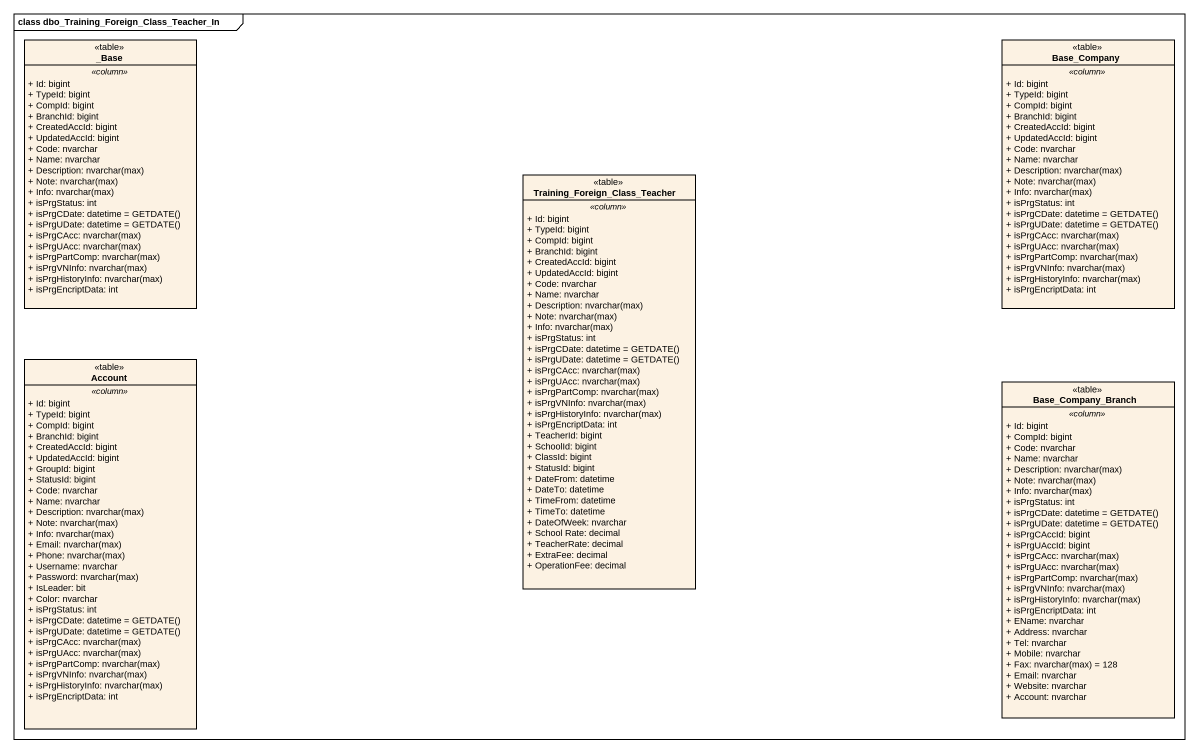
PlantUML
@startuml
mainframe class dbo_Training_Foreign_Class_Teacher_In
hide circle
hide empty members
skinparam classAttributeIconSize 0
class "_Base" as Base <<table>> {
  .. <<column>> ..
  + Id: bigint
  + TypeId: bigint
  + CompId: bigint
  + BranchId: bigint
  + CreatedAccId: bigint
  + UpdatedAccId: bigint
  + Code: nvarchar
  + Name: nvarchar
  {field} + Description: nvarchar(max)
  {field} + Note: nvarchar(max)
  {field} + Info: nvarchar(max)
  + isPrgStatus: int
  {field} + isPrgCDate: datetime = GETDATE()
  {field} + isPrgUDate: datetime = GETDATE()
  {field} + isPrgCAcc: nvarchar(max)
  {field} + isPrgUAcc: nvarchar(max)
  {field} + isPrgPartComp: nvarchar(max)
  {field} + isPrgVNInfo: nvarchar(max)
  {field} + isPrgHistoryInfo: nvarchar(max)
  + isPrgEncriptData: int
}
class Base_Company <<table>> {
  .. <<column>> ..
  + Id: bigint
  + TypeId: bigint
  + CompId: bigint
  + BranchId: bigint
  + CreatedAccId: bigint
  + UpdatedAccId: bigint
  + Code: nvarchar
  + Name: nvarchar
  {field} + Description: nvarchar(max)
  {field} + Note: nvarchar(max)
  {field} + Info: nvarchar(max)
  + isPrgStatus: int
  {field} + isPrgCDate: datetime = GETDATE()
  {field} + isPrgUDate: datetime = GETDATE()
  {field} + isPrgCAcc: nvarchar(max)
  {field} + isPrgUAcc: nvarchar(max)
  {field} + isPrgPartComp: nvarchar(max)
  {field} + isPrgVNInfo: nvarchar(max)
  {field} + isPrgHistoryInfo: nvarchar(max)
  + isPrgEncriptData: int
}
class "Training_Foreign_Class_Teacher" as Training_Foreign_Class <<table>> {
  .. <<column>> ..
  + Id: bigint
  + TypeId: bigint
  + CompId: bigint
  + BranchId: bigint
  + CreatedAccId: bigint
  + UpdatedAccId: bigint
  + Code: nvarchar
  + Name: nvarchar
  {field} + Description: nvarchar(max)
  {field} + Note: nvarchar(max)
  {field} + Info: nvarchar(max)
  + isPrgStatus: int
  {field} + isPrgCDate: datetime = GETDATE()
  {field} + isPrgUDate: datetime = GETDATE()
  {field} + isPrgCAcc: nvarchar(max)
  {field} + isPrgUAcc: nvarchar(max)
  {field} + isPrgPartComp: nvarchar(max)
  {field} + isPrgVNInfo: nvarchar(max)
  {field} + isPrgHistoryInfo: nvarchar(max)
  + isPrgEncriptData: int
  + TeacherId: bigint
  + SchoolId: bigint
  + ClassId: bigint
  + StatusId: bigint
  + DateFrom: datetime
  + DateTo: datetime
  + TimeFrom: datetime
  + TimeTo: datetime
  + DateOfWeek: nvarchar
  + School Rate: decimal
  + TeacherRate: decimal
  + ExtraFee: decimal
  + OperationFee: decimal
}
class Account <<table>> {
  .. <<column>> ..
  + Id: bigint
  + TypeId: bigint
  + CompId: bigint
  + BranchId: bigint
  + CreatedAccId: bigint
  + UpdatedAccId: bigint
  + GroupId: bigint
  + StatusId: bigint
  + Code: nvarchar
  + Name: nvarchar
  {field} + Description: nvarchar(max)
  {field} + Note: nvarchar(max)
  {field} + Info: nvarchar(max)
  {field} + Email: nvarchar(max)
  {field} + Phone: nvarchar(max)
  + Username: nvarchar
  {field} + Password: nvarchar(max)
  + IsLeader: bit
  + Color: nvarchar
  + isPrgStatus: int
  {field} + isPrgCDate: datetime = GETDATE()
  {field} + isPrgUDate: datetime = GETDATE()
  {field} + isPrgCAcc: nvarchar(max)
  {field} + isPrgUAcc: nvarchar(max)
  {field} + isPrgPartComp: nvarchar(max)
  {field} + isPrgVNInfo: nvarchar(max)
  {field} + isPrgHistoryInfo: nvarchar(max)
  + isPrgEncriptData: int
}
class Base_Company_Branch <<table>> {
  .. <<column>> ..
  + Id: bigint
  + CompId: bigint
  + Code: nvarchar
  + Name: nvarchar
  {field} + Description: nvarchar(max)
  {field} + Note: nvarchar(max)
  {field} + Info: nvarchar(max)
  + isPrgStatus: int
  {field} + isPrgCDate: datetime = GETDATE()
  {field} + isPrgUDate: datetime = GETDATE()
  + isPrgCAccId: bigint
  + isPrgUAccId: bigint
  {field} + isPrgCAcc: nvarchar(max)
  {field} + isPrgUAcc: nvarchar(max)
  {field} + isPrgPartComp: nvarchar(max)
  {field} + isPrgVNInfo: nvarchar(max)
  {field} + isPrgHistoryInfo: nvarchar(max)
  + isPrgEncriptData: int
  + EName: nvarchar
  + Address: nvarchar
  + Tel: nvarchar
  + Mobile: nvarchar
  {field} + Fax: nvarchar(max) = 128
  + Email: nvarchar
  + Website: nvarchar
  + Account: nvarchar
}
@enduml
